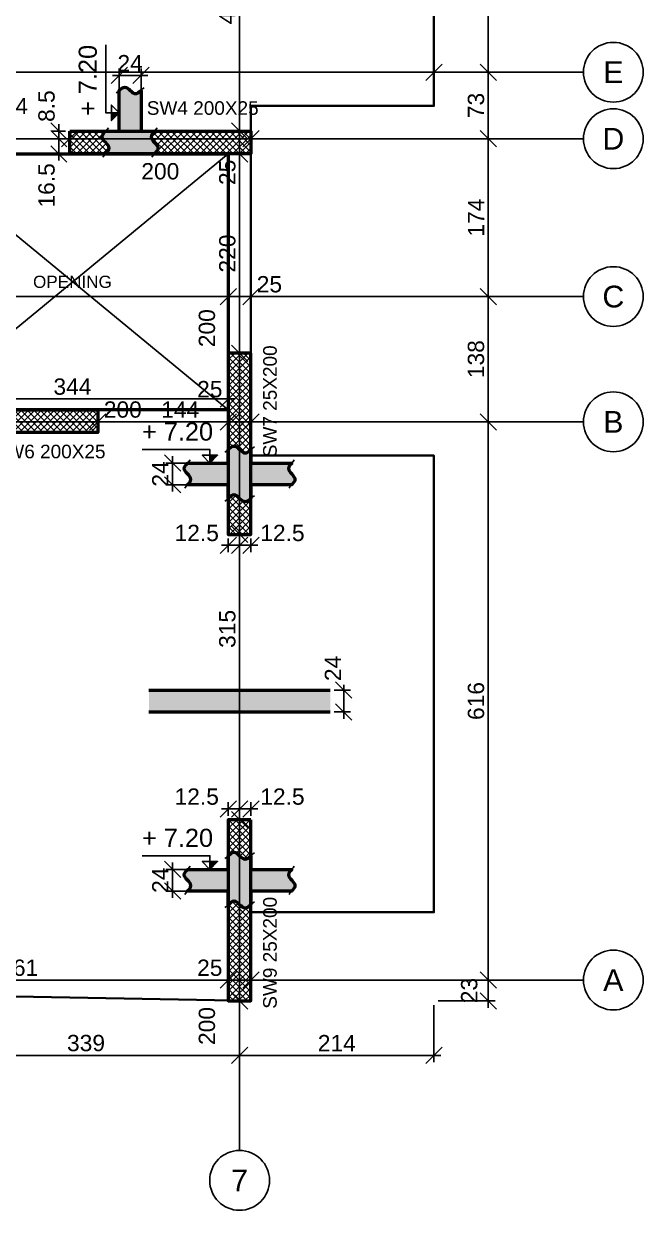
# Model space of a CAD drawing. Header units: millimetres. Extents: x -231 to 4719, y -2977 to 4533.
# Drawn here: x 1116 to 1800, y 2386 to 3696 of the extents above; entities that cross this region are included whole.
import ezdxf
from ezdxf.enums import TextEntityAlignment as Align

# ---------------------------------------------------------------- set-up
doc = ezdxf.new("R2010")
doc.units = ezdxf.units.MM
for name, color, linetype in [('FW_AXIS', 7, 'Continuous'), ('FW_DIM', 7, 'Continuous'), ('FW_OPENING', 1, 'Continuous'), ('FW_SLAB_SECTION', 8, 'Continuous'), ('FW_TEXT', 7, 'Continuous'), ('FW_WALL_HATCH', 8, 'Continuous'), ('FW_WALL_SECTION', 8, 'Continuous')]:
    doc.layers.add(name, color=color, linetype=linetype)
for name, color, linetype, lineweight in [('OPENING', 90, 'Continuous', 50), ('SLAB', 3, 'Continuous', 35), ('WALL', 1, 'Continuous', 50)]:
    doc.layers.add(name, color=color, linetype=linetype, lineweight=lineweight)
doc.styles.add('REBAR_TXT', font='arial.ttf')
doc.styles.get("Standard").update_dxf_attribs({"font": 'arial.ttf'})
doc.dimstyles.new('FW_DIM', dxfattribs={"dimtxt": 18, "dimasz": 9, "dimexe": 7.5, "dimexo": 4.5, "dimgap": 4.5, "dimtad": 1, "dimdec": 0, "dimtxsty": 'Standard', "dimtsz": 9, "dimcen": 2.5, "dimdle": 7.5, "dimclrd": 256, "dimclre": 256, "dimclrt": 7, "dimazin": 3, "dimtfac": 1, "dimtmove": 2, "dimatfit": 3})

# ---------------------------------------------------------------- blocks, each defined once
blk = doc.blocks.new('_OBLIQUE')
at = {"color": 0, "linetype": 'BYBLOCK'}
blk.add_line((-0.5, -0.5), (0.5, 0.5), dxfattribs=at)
blk = doc.blocks.new('*D9')
for p, q in [((1280.5, 2731.1), (1280.5, 2770.1)), ((1337.5, 2762.6), (1273, 2762.6)), ((1337.5, 2738.6), (1273, 2738.6))]:
    blk.add_line(p, q)
at = {"layer": 'Defpoints'}
for p in [(1342, 2762.6), (1280.5, 2738.6), (1342, 2738.6)]:
    blk.add_point(p, dxfattribs=at)
at = {"layer": 'FW_DIM', "xscale": 18, "yscale": 18, "rotation": 90}
for p in [(1280.5, 2762.6), (1280.5, 2738.6)]:
    blk.add_blockref('_OBLIQUE', p, dxfattribs=at)
at = {"layer": 'FW_DIM', "color": 7, "insert": (1267, 2750.6), "char_height": 18, "attachment_point": 5, "rotation": 90}
blk.add_mtext('24', dxfattribs=at)
blk = doc.blocks.new('*D10')
for p, q in [((1337.5, 3211), (1273, 3211)), ((1280.5, 3179.5), (1280.5, 3218.5)), ((1337.5, 3187), (1273, 3187))]:
    blk.add_line(p, q)
at = {"layer": 'Defpoints'}
for p in [(1342, 3211), (1280.5, 3187), (1342, 3187)]:
    blk.add_point(p, dxfattribs=at)
at = {"layer": 'FW_DIM', "xscale": 18, "yscale": 18, "rotation": 90}
for p in [(1280.5, 3211), (1280.5, 3187)]:
    blk.add_blockref('_OBLIQUE', p, dxfattribs=at)
at = {"layer": 'FW_DIM', "color": 7, "insert": (1267, 3199), "char_height": 18, "attachment_point": 5, "rotation": 90}
blk.add_mtext('24', dxfattribs=at)
blk = doc.blocks.new('*D12')
for p, q in [((1221.7, 3581.9), (1221.7, 3646.4)), ((1245.7, 3581.9), (1245.7, 3646.4)), ((1214.2, 3638.9), (1253.2, 3638.9))]:
    blk.add_line(p, q)
at = {"layer": 'Defpoints'}
for p in [(1221.7, 3638.9), (1221.7, 3577.4), (1245.7, 3577.4)]:
    blk.add_point(p, dxfattribs=at)
at = {"layer": 'FW_DIM', "xscale": 18, "yscale": 18}
for p in [(1221.7, 3638.9), (1245.7, 3638.9)]:
    blk.add_blockref('_OBLIQUE', p, dxfattribs=at)
at = {"layer": 'FW_DIM', "color": 7, "insert": (1233.7, 3652.4), "char_height": 18, "attachment_point": 5}
blk.add_mtext('24', dxfattribs=at)
blk = doc.blocks.new('*D35')
for p, q in [((1459, 2960.4), (1477, 2960.4)), ((1469.5, 2966.4), (1469.5, 2928.9)), ((1459, 2936.4), (1477, 2936.4))]:
    blk.add_line(p, q)
at = {"layer": 'Defpoints'}
for p in [(1454.5, 2960.4), (1454.5, 2936.4), (1469.5, 2936.4)]:
    blk.add_point(p, dxfattribs=at)
at = {"layer": 'FW_DIM', "xscale": 18, "yscale": 18, "rotation": 90}
for p in [(1469.5, 2960.4), (1469.5, 2936.4)]:
    blk.add_blockref('_OBLIQUE', p, dxfattribs=at)
at = {"layer": 'FW_DIM', "color": 7, "insert": (1457.5, 2984.4), "char_height": 18, "attachment_point": 5, "rotation": 90}
blk.add_mtext('24', dxfattribs=at)
blk = doc.blocks.new('*D51')
for p, q in [((1334.5, 2829.3), (1362, 2829.3)), ((1342, 2821.8), (1342, 2836.8)), ((1354.5, 2821.8), (1354.5, 2836.8))]:
    blk.add_line(p, q)
at = {"layer": 'Defpoints'}
for p in [(1342, 2829.3), (1342, 2817.3), (1354.5, 2817.3)]:
    blk.add_point(p, dxfattribs=at)
at = {"layer": 'FW_DIM', "xscale": 18, "yscale": 18}
for p in [(1342, 2829.3), (1354.5, 2829.3)]:
    blk.add_blockref('_OBLIQUE', p, dxfattribs=at)
at = {"layer": 'FW_DIM', "color": 7, "insert": (1307.2, 2842.8), "char_height": 18, "attachment_point": 5}
blk.add_mtext('12.5', dxfattribs=at)
blk = doc.blocks.new('*D52')
for p, q in [((1347, 2829.3), (1374.5, 2829.3)), ((1354.5, 2821.8), (1354.5, 2836.8)), ((1367, 2821.8), (1367, 2836.8))]:
    blk.add_line(p, q)
at = {"layer": 'Defpoints'}
for p in [(1354.5, 2829.3), (1354.5, 2817.3), (1367, 2817.3)]:
    blk.add_point(p, dxfattribs=at)
at = {"layer": 'FW_DIM', "xscale": 18, "yscale": 18}
for p in [(1354.5, 2829.3), (1367, 2829.3)]:
    blk.add_blockref('_OBLIQUE', p, dxfattribs=at)
at = {"layer": 'FW_DIM', "color": 7, "insert": (1401.8, 2842.8), "char_height": 18, "attachment_point": 5}
blk.add_mtext('12.5', dxfattribs=at)
blk = doc.blocks.new('*D53')
for p, q in [((1334.5, 3120.3), (1362, 3120.3)), ((1342, 3127.8), (1342, 3112.8)), ((1354.5, 3127.8), (1354.5, 3112.8))]:
    blk.add_line(p, q)
at = {"layer": 'Defpoints'}
for p in [(1342, 3132.3), (1354.5, 3132.3), (1342, 3120.3)]:
    blk.add_point(p, dxfattribs=at)
at = {"layer": 'FW_DIM', "xscale": 18, "yscale": 18}
for p in [(1342, 3120.3), (1354.5, 3120.3)]:
    blk.add_blockref('_OBLIQUE', p, dxfattribs=at)
at = {"layer": 'FW_DIM', "color": 7, "insert": (1307.2, 3133.8), "char_height": 18, "attachment_point": 5}
blk.add_mtext('12.5', dxfattribs=at)
blk = doc.blocks.new('*D54')
for p, q in [((1347, 3120.3), (1374.5, 3120.3)), ((1354.5, 3127.8), (1354.5, 3112.8)), ((1367, 3127.8), (1367, 3112.8))]:
    blk.add_line(p, q)
at = {"layer": 'Defpoints'}
for p in [(1354.5, 3132.3), (1367, 3132.3), (1354.5, 3120.3)]:
    blk.add_point(p, dxfattribs=at)
at = {"layer": 'FW_DIM', "xscale": 18, "yscale": 18}
for p in [(1354.5, 3120.3), (1367, 3120.3)]:
    blk.add_blockref('_OBLIQUE', p, dxfattribs=at)
at = {"layer": 'FW_DIM', "color": 7, "insert": (1401.8, 3133.8), "char_height": 18, "attachment_point": 5}
blk.add_mtext('12.5', dxfattribs=at)
blk = doc.blocks.new('*D57')
for p, q in [((1155, 3544.8), (1155, 3576.5)), ((1162.5, 3569), (1147.5, 3569)), ((1162.5, 3552.3), (1147.5, 3552.3))]:
    blk.add_line(p, q)
at = {"layer": 'Defpoints'}
for p in [(1167, 3569), (1155, 3552.3), (1167, 3552.3)]:
    blk.add_point(p, dxfattribs=at)
at = {"layer": 'FW_DIM', "xscale": 18, "yscale": 18, "rotation": 90}
for p in [(1155, 3569), (1155, 3552.3)]:
    blk.add_blockref('_OBLIQUE', p, dxfattribs=at)
at = {"layer": 'FW_DIM', "color": 7, "insert": (1141.5, 3517.5), "char_height": 18, "attachment_point": 5, "rotation": 90}
blk.add_mtext('16.5', dxfattribs=at)
blk = doc.blocks.new('*D58')
for p, q in [((1162.5, 3577.4), (1147.5, 3577.4)), ((1155, 3561.5), (1155, 3584.9)), ((1162.5, 3569), (1147.5, 3569))]:
    blk.add_line(p, q)
at = {"layer": 'Defpoints'}
for p in [(1167, 3577.4), (1155, 3569), (1167, 3569)]:
    blk.add_point(p, dxfattribs=at)
at = {"layer": 'FW_DIM', "xscale": 18, "yscale": 18, "rotation": 90}
for p in [(1155, 3577.4), (1155, 3569)]:
    blk.add_blockref('_OBLIQUE', p, dxfattribs=at)
at = {"layer": 'FW_DIM', "color": 7, "insert": (1141.5, 3605), "char_height": 18, "attachment_point": 5, "rotation": 90}
blk.add_mtext('8.5', dxfattribs=at)
blk = doc.blocks.new('*D73')
for p, q in [((998, 3274.3), (998, 3289.3)), ((1342, 3274.3), (1342, 3289.3)), ((990.5, 3281.8), (1349.5, 3281.8))]:
    blk.add_line(p, q)
at = {"layer": 'Defpoints'}
for p in [(998, 3281.8), (998, 3269.8), (1342, 3269.8)]:
    blk.add_point(p, dxfattribs=at)
at = {"layer": 'FW_DIM', "xscale": 18, "yscale": 18}
for p in [(998, 3281.8), (1342, 3281.8)]:
    blk.add_blockref('_OBLIQUE', p, dxfattribs=at)
at = {"layer": 'FW_DIM', "color": 7, "insert": (1170, 3295.3), "char_height": 18, "attachment_point": 5}
blk.add_mtext('344', dxfattribs=at)
blk = doc.blocks.new('*D78')
for p, q in [((880.6, 2644.9), (880.6, 2647.9)), ((1342, 2644.9), (1342, 2647.9)), ((873.1, 2640.4), (1349.5, 2640.4))]:
    blk.add_line(p, q)
at = {"layer": 'Defpoints'}
for p in [(880.6, 2640.4), (880.6, 2640.4), (1342, 2640.4)]:
    blk.add_point(p, dxfattribs=at)
at = {"layer": 'FW_DIM', "xscale": 18, "yscale": 18}
for p in [(880.6, 2640.4), (1342, 2640.4)]:
    blk.add_blockref('_OBLIQUE', p, dxfattribs=at)
at = {"layer": 'FW_DIM', "color": 7, "insert": (1111.3, 2653.9), "char_height": 18, "attachment_point": 5}
blk.add_mtext('461', dxfattribs=at)
blk = doc.blocks.new('*D79')
for p, q in [((1342, 2644.9), (1342, 2647.9)), ((1367, 2644.9), (1367, 2647.9)), ((1334.5, 2640.4), (1374.5, 2640.4))]:
    blk.add_line(p, q)
at = {"layer": 'Defpoints'}
for p in [(1342, 2640.4), (1342, 2640.4), (1367, 2640.4)]:
    blk.add_point(p, dxfattribs=at)
at = {"layer": 'FW_DIM', "xscale": 18, "yscale": 18}
for p in [(1342, 2640.4), (1367, 2640.4)]:
    blk.add_blockref('_OBLIQUE', p, dxfattribs=at)
at = {"layer": 'FW_DIM', "color": 7, "insert": (1321.6, 2653.9), "char_height": 18, "attachment_point": 5}
blk.add_mtext('25', dxfattribs=at)
blk = doc.blocks.new('*D85')
for p, q in [((998, 3261), (998, 3264)), ((1198, 3261), (1198, 3264)), ((990.5, 3256.5), (1205.5, 3256.5))]:
    blk.add_line(p, q)
at = {"layer": 'Defpoints'}
for p in [(998, 3256.5), (998, 3256.5), (1198, 3256.5)]:
    blk.add_point(p, dxfattribs=at)
at = {"layer": 'FW_DIM', "xscale": 18, "yscale": 18}
for p in [(998, 3256.5), (1198, 3256.5)]:
    blk.add_blockref('_OBLIQUE', p, dxfattribs=at)
at = {"layer": 'FW_DIM', "color": 7, "insert": (1225.6, 3270), "char_height": 18, "attachment_point": 5}
blk.add_mtext('200', dxfattribs=at)
blk = doc.blocks.new('*D86')
for p, q in [((1198, 3261), (1198, 3264)), ((1342, 3261), (1342, 3264)), ((1190.5, 3256.5), (1349.5, 3256.5))]:
    blk.add_line(p, q)
at = {"layer": 'Defpoints'}
for p in [(1198, 3256.5), (1198, 3256.5), (1342, 3256.5)]:
    blk.add_point(p, dxfattribs=at)
at = {"layer": 'FW_DIM', "xscale": 18, "yscale": 18}
for p in [(1198, 3256.5), (1342, 3256.5)]:
    blk.add_blockref('_OBLIQUE', p, dxfattribs=at)
at = {"layer": 'FW_DIM', "color": 7, "insert": (1289, 3270), "char_height": 18, "attachment_point": 5}
blk.add_mtext('144', dxfattribs=at)
blk = doc.blocks.new('*D87')
for p, q in [((1342, 3261), (1342, 3264)), ((1367, 3261), (1367, 3264)), ((1334.5, 3256.5), (1374.5, 3256.5))]:
    blk.add_line(p, q)
at = {"layer": 'Defpoints'}
for p in [(1342, 3256.5), (1342, 3256.5), (1367, 3256.5)]:
    blk.add_point(p, dxfattribs=at)
at = {"layer": 'FW_DIM', "xscale": 18, "yscale": 18}
for p in [(1342, 3256.5), (1367, 3256.5)]:
    blk.add_blockref('_OBLIQUE', p, dxfattribs=at)
at = {"layer": 'FW_DIM', "color": 7, "insert": (1321.6, 3292.5), "char_height": 18, "attachment_point": 5}
blk.add_mtext('25', dxfattribs=at)
blk = doc.blocks.new('*D91')
for p, q in [((1334.5, 3394.8), (1374.5, 3394.8)), ((1342, 3399.3), (1342, 3402.3)), ((1367, 3399.3), (1367, 3402.3))]:
    blk.add_line(p, q)
at = {"layer": 'Defpoints'}
for p in [(1342, 3394.8), (1342, 3394.8), (1367, 3394.8)]:
    blk.add_point(p, dxfattribs=at)
at = {"layer": 'FW_DIM', "xscale": 18, "yscale": 18}
for p in [(1342, 3394.8), (1367, 3394.8)]:
    blk.add_blockref('_OBLIQUE', p, dxfattribs=at)
at = {"layer": 'FW_DIM', "color": 7, "insert": (1387.4, 3408.3), "char_height": 18, "attachment_point": 5}
blk.add_mtext('25', dxfattribs=at)
blk = doc.blocks.new('*D96')
for p, q in [((1033, 3573.5), (1033, 3576.5)), ((1167, 3573.5), (1167, 3576.5)), ((1025.5, 3569), (1174.5, 3569))]:
    blk.add_line(p, q)
at = {"layer": 'Defpoints'}
for p in [(1033, 3569), (1033, 3569), (1167, 3569)]:
    blk.add_point(p, dxfattribs=at)
at = {"layer": 'FW_DIM', "xscale": 18, "yscale": 18}
for p in [(1033, 3569), (1167, 3569)]:
    blk.add_blockref('_OBLIQUE', p, dxfattribs=at)
at = {"layer": 'FW_DIM', "color": 7, "insert": (1100, 3605), "char_height": 18, "attachment_point": 5}
blk.add_mtext('134', dxfattribs=at)
blk = doc.blocks.new('*D97')
for p, q in [((1167, 3573.5), (1167, 3576.5)), ((1367, 3573.5), (1367, 3576.5)), ((1159.5, 3569), (1374.5, 3569))]:
    blk.add_line(p, q)
at = {"layer": 'Defpoints'}
for p in [(1167, 3569), (1167, 3569), (1367, 3569)]:
    blk.add_point(p, dxfattribs=at)
at = {"layer": 'FW_DIM', "xscale": 18, "yscale": 18}
for p in [(1167, 3569), (1367, 3569)]:
    blk.add_blockref('_OBLIQUE', p, dxfattribs=at)
at = {"layer": 'FW_DIM', "color": 7, "insert": (1267, 3533), "char_height": 18, "attachment_point": 5}
blk.add_mtext('200', dxfattribs=at)
blk = doc.blocks.new('*D99')
for p, q in [((300.3, 3642.4), (1576.5, 3642.4)), ((307.8, 3646.9), (307.8, 3649.9)), ((1569, 3646.9), (1569, 3649.9))]:
    blk.add_line(p, q)
at = {"layer": 'Defpoints'}
for p in [(307.8, 3642.4), (307.8, 3642.4), (1569, 3642.4)]:
    blk.add_point(p, dxfattribs=at)
at = {"layer": 'FW_DIM', "xscale": 18, "yscale": 18}
for p in [(307.8, 3642.4), (1569, 3642.4)]:
    blk.add_blockref('_OBLIQUE', p, dxfattribs=at)
at = {"layer": 'FW_DIM', "color": 7, "insert": (938.4, 3655.9), "char_height": 18, "attachment_point": 5}
blk.add_mtext('1261', dxfattribs=at)
blk = doc.blocks.new('*D139')
for p, q in [((1350, 2817.3), (1347, 2817.3)), ((1354.5, 2609.8), (1354.5, 2824.8)), ((1350, 2617.3), (1347, 2617.3))]:
    blk.add_line(p, q)
at = {"layer": 'Defpoints'}
for p in [(1354.5, 2817.3), (1354.5, 2617.3), (1354.5, 2617.3)]:
    blk.add_point(p, dxfattribs=at)
at = {"layer": 'FW_DIM', "xscale": 18, "yscale": 18, "rotation": 90}
for p in [(1354.5, 2817.3), (1354.5, 2617.3)]:
    blk.add_blockref('_OBLIQUE', p, dxfattribs=at)
at = {"layer": 'FW_DIM', "color": 7, "insert": (1318.5, 2589.7), "char_height": 18, "attachment_point": 5, "rotation": 90}
blk.add_mtext('200', dxfattribs=at)
blk = doc.blocks.new('*D140')
for p, q in [((1350, 3132.3), (1347, 3132.3)), ((1354.5, 2809.8), (1354.5, 3139.8)), ((1350, 2817.3), (1347, 2817.3))]:
    blk.add_line(p, q)
at = {"layer": 'Defpoints'}
for p in [(1354.5, 3132.3), (1354.5, 2817.3), (1354.5, 2817.3)]:
    blk.add_point(p, dxfattribs=at)
at = {"layer": 'FW_DIM', "xscale": 18, "yscale": 18, "rotation": 90}
for p in [(1354.5, 3132.3), (1354.5, 2817.3)]:
    blk.add_blockref('_OBLIQUE', p, dxfattribs=at)
at = {"layer": 'FW_DIM', "color": 7, "insert": (1341, 3028), "char_height": 18, "attachment_point": 5, "rotation": 90}
blk.add_mtext('315', dxfattribs=at)
blk = doc.blocks.new('*D141')
for p, q in [((1354.5, 3124.8), (1354.5, 3339.8)), ((1350, 3332.3), (1347, 3332.3)), ((1350, 3132.3), (1347, 3132.3))]:
    blk.add_line(p, q)
at = {"layer": 'Defpoints'}
for p in [(1354.5, 3332.3), (1354.5, 3132.3), (1354.5, 3132.3)]:
    blk.add_point(p, dxfattribs=at)
at = {"layer": 'FW_DIM', "xscale": 18, "yscale": 18, "rotation": 90}
for p in [(1354.5, 3332.3), (1354.5, 3132.3)]:
    blk.add_blockref('_OBLIQUE', p, dxfattribs=at)
at = {"layer": 'FW_DIM', "color": 7, "insert": (1318.5, 3359.9), "char_height": 18, "attachment_point": 5, "rotation": 90}
blk.add_mtext('200', dxfattribs=at)
blk = doc.blocks.new('*D142')
for p, q in [((1350, 3552.3), (1347, 3552.3)), ((1354.5, 3324.8), (1354.5, 3559.8)), ((1350, 3332.3), (1347, 3332.3))]:
    blk.add_line(p, q)
at = {"layer": 'Defpoints'}
for p in [(1354.5, 3552.3), (1354.5, 3332.3), (1354.5, 3332.3)]:
    blk.add_point(p, dxfattribs=at)
at = {"layer": 'FW_DIM', "xscale": 18, "yscale": 18, "rotation": 90}
for p in [(1354.5, 3552.3), (1354.5, 3332.3)]:
    blk.add_blockref('_OBLIQUE', p, dxfattribs=at)
at = {"layer": 'FW_DIM', "color": 7, "insert": (1341, 3442.3), "char_height": 18, "attachment_point": 5, "rotation": 90}
blk.add_mtext('220', dxfattribs=at)
blk = doc.blocks.new('*D143')
for p, q in [((1350, 3577.4), (1347, 3577.4)), ((1354.5, 3544.8), (1354.5, 3584.9)), ((1350, 3552.3), (1347, 3552.3))]:
    blk.add_line(p, q)
at = {"layer": 'Defpoints'}
for p in [(1354.5, 3577.4), (1354.5, 3552.3), (1354.5, 3552.3)]:
    blk.add_point(p, dxfattribs=at)
at = {"layer": 'FW_DIM', "xscale": 18, "yscale": 18, "rotation": 90}
for p in [(1354.5, 3577.4), (1354.5, 3552.3)]:
    blk.add_blockref('_OBLIQUE', p, dxfattribs=at)
at = {"layer": 'FW_DIM', "color": 7, "insert": (1341, 3531.9), "char_height": 18, "attachment_point": 5, "rotation": 90}
blk.add_mtext('25', dxfattribs=at)
blk = doc.blocks.new('*D144')
for p, q in [((1354.5, 3569.9), (1354.5, 4014.8)), ((1350, 4007.3), (1347, 4007.3)), ((1350, 3577.4), (1347, 3577.4))]:
    blk.add_line(p, q)
at = {"layer": 'Defpoints'}
for p in [(1354.5, 4007.3), (1354.5, 3577.4), (1354.5, 3577.4)]:
    blk.add_point(p, dxfattribs=at)
at = {"layer": 'FW_DIM', "xscale": 18, "yscale": 18, "rotation": 90}
for p in [(1354.5, 4007.3), (1354.5, 3577.4)]:
    blk.add_blockref('_OBLIQUE', p, dxfattribs=at)
at = {"layer": 'FW_DIM', "color": 7, "insert": (1341, 3716.2), "char_height": 18, "attachment_point": 5, "rotation": 90}
blk.add_mtext('430', dxfattribs=at)
blk = doc.blocks.new('*D160')
for p, q in [((1015.5, 2612.8), (1015.5, 2549.8)), ((1354.5, 2612.8), (1354.5, 2549.8)), ((1008, 2557.3), (1362, 2557.3))]:
    blk.add_line(p, q)
at = {"layer": 'Defpoints'}
for p in [(1015.5, 2617.3), (1354.5, 2617.3), (1015.5, 2557.3)]:
    blk.add_point(p, dxfattribs=at)
at = {"layer": 'FW_DIM', "xscale": 18, "yscale": 18}
for p in [(1015.5, 2557.3), (1354.5, 2557.3)]:
    blk.add_blockref('_OBLIQUE', p, dxfattribs=at)
at = {"layer": 'FW_DIM', "color": 7, "insert": (1185, 2570.8), "char_height": 18, "attachment_point": 5}
blk.add_mtext('339', dxfattribs=at)
blk = doc.blocks.new('*D161')
for p, q in [((1354.5, 2612.8), (1354.5, 2549.8)), ((1569, 2612.8), (1569, 2549.8)), ((1347, 2557.3), (1576.5, 2557.3))]:
    blk.add_line(p, q)
at = {"layer": 'Defpoints'}
for p in [(1354.5, 2617.3), (1569, 2617.3), (1354.5, 2557.3)]:
    blk.add_point(p, dxfattribs=at)
at = {"layer": 'FW_DIM', "xscale": 18, "yscale": 18}
for p in [(1354.5, 2557.3), (1569, 2557.3)]:
    blk.add_blockref('_OBLIQUE', p, dxfattribs=at)
at = {"layer": 'FW_DIM', "color": 7, "insert": (1461.8, 2570.8), "char_height": 18, "attachment_point": 5}
blk.add_mtext('214', dxfattribs=at)
blk = doc.blocks.new('*D171')
for p, q in [((1629, 2609.8), (1629, 2647.8)), ((1573.5, 2640.3), (1636.5, 2640.3)), ((1573.5, 2617.3), (1636.5, 2617.3))]:
    blk.add_line(p, q)
at = {"layer": 'Defpoints'}
for p in [(1569, 2640.3), (1569, 2617.3), (1629, 2617.3)]:
    blk.add_point(p, dxfattribs=at)
at = {"layer": 'FW_DIM', "xscale": 18, "yscale": 18, "rotation": 90}
for p in [(1629, 2640.3), (1629, 2617.3)]:
    blk.add_blockref('_OBLIQUE', p, dxfattribs=at)
at = {"layer": 'FW_DIM', "color": 7, "insert": (1608, 2628.8), "char_height": 18, "attachment_point": 5, "rotation": 90}
blk.add_mtext('23', dxfattribs=at)
blk = doc.blocks.new('*D172')
for p, q in [((1629, 2632.8), (1629, 3264)), ((1573.5, 3256.5), (1636.5, 3256.5)), ((1573.5, 2640.3), (1636.5, 2640.3))]:
    blk.add_line(p, q)
at = {"layer": 'Defpoints'}
for p in [(1569, 3256.5), (1569, 2640.3), (1629, 2640.3)]:
    blk.add_point(p, dxfattribs=at)
at = {"layer": 'FW_DIM', "xscale": 18, "yscale": 18, "rotation": 90}
for p in [(1629, 3256.5), (1629, 2640.3)]:
    blk.add_blockref('_OBLIQUE', p, dxfattribs=at)
at = {"layer": 'FW_DIM', "color": 7, "insert": (1615.5, 2948.4), "char_height": 18, "attachment_point": 5, "rotation": 90}
blk.add_mtext('616', dxfattribs=at)
blk = doc.blocks.new('*D173')
for p, q in [((1573.5, 3394.8), (1636.5, 3394.8)), ((1629, 3249), (1629, 3402.3)), ((1573.5, 3256.5), (1636.5, 3256.5))]:
    blk.add_line(p, q)
at = {"layer": 'Defpoints'}
for p in [(1569, 3394.8), (1569, 3256.5), (1629, 3256.5)]:
    blk.add_point(p, dxfattribs=at)
at = {"layer": 'FW_DIM', "xscale": 18, "yscale": 18, "rotation": 90}
for p in [(1629, 3394.8), (1629, 3256.5)]:
    blk.add_blockref('_OBLIQUE', p, dxfattribs=at)
at = {"layer": 'FW_DIM', "color": 7, "insert": (1615.5, 3325.7), "char_height": 18, "attachment_point": 5, "rotation": 90}
blk.add_mtext('138', dxfattribs=at)
blk = doc.blocks.new('*D174')
for p, q in [((1629, 3387.3), (1629, 3576.5)), ((1573.5, 3569), (1636.5, 3569)), ((1573.5, 3394.8), (1636.5, 3394.8))]:
    blk.add_line(p, q)
at = {"layer": 'Defpoints'}
for p in [(1569, 3569), (1569, 3394.8), (1629, 3394.8)]:
    blk.add_point(p, dxfattribs=at)
at = {"layer": 'FW_DIM', "xscale": 18, "yscale": 18, "rotation": 90}
for p in [(1629, 3569), (1629, 3394.8)]:
    blk.add_blockref('_OBLIQUE', p, dxfattribs=at)
at = {"layer": 'FW_DIM', "color": 7, "insert": (1615.5, 3481.9), "char_height": 18, "attachment_point": 5, "rotation": 90}
blk.add_mtext('174', dxfattribs=at)
blk = doc.blocks.new('*D175')
for p, q in [((1573.5, 3642.4), (1636.5, 3642.4)), ((1629, 3561.5), (1629, 3649.9)), ((1573.5, 3569), (1636.5, 3569))]:
    blk.add_line(p, q)
at = {"layer": 'Defpoints'}
for p in [(1569, 3642.4), (1569, 3569), (1629, 3569)]:
    blk.add_point(p, dxfattribs=at)
at = {"layer": 'FW_DIM', "xscale": 18, "yscale": 18, "rotation": 90}
for p in [(1629, 3642.4), (1629, 3569)]:
    blk.add_blockref('_OBLIQUE', p, dxfattribs=at)
at = {"layer": 'FW_DIM', "color": 7, "insert": (1615.5, 3605.7), "char_height": 18, "attachment_point": 5, "rotation": 90}
blk.add_mtext('73', dxfattribs=at)
blk = doc.blocks.new('*D176')
for p, q in [((1629, 3634.9), (1629, 3882.3)), ((1573.5, 3874.8), (1636.5, 3874.8)), ((1573.5, 3642.4), (1636.5, 3642.4))]:
    blk.add_line(p, q)
at = {"layer": 'Defpoints'}
for p in [(1569, 3874.8), (1569, 3642.4), (1629, 3642.4)]:
    blk.add_point(p, dxfattribs=at)
at = {"layer": 'FW_DIM', "xscale": 18, "yscale": 18, "rotation": 90}
for p in [(1629, 3874.8), (1629, 3642.4)]:
    blk.add_blockref('_OBLIQUE', p, dxfattribs=at)
at = {"layer": 'FW_DIM', "color": 7, "insert": (1615.5, 3758.6), "char_height": 18, "attachment_point": 5, "rotation": 90}
blk.add_mtext('232', dxfattribs=at)

msp = doc.modelspace()

# ---------------------------------------------------------------- hatches: boundary and pattern name
at = {"layer": 'FW_SLAB_SECTION'}
h = msp.add_hatch(color=8, dxfattribs=at)
h.dxf.hatch_style = 1
h.paths.add_polyline_path([(1454.5, 2936.4), (1454.5, 2960.4), (1254.5, 2960.4), (1254.5, 2936.4), (1454.5, 2936.4)])
at = {"layer": 'FW_WALL_HATCH'}
h = msp.add_hatch(dxfattribs=at)
h.set_pattern_fill('ANSI37', scale=1.6)
h.paths.add_polyline_path([(1206.7, 3577.4), (1205.2, 3575.8), (1204, 3574.2), (1203.2, 3572.7), (1202.9, 3571.1), (1203.2, 3569.6), (1204, 3568), (1205.2, 3566.4), (1206.7, 3564.9), (1208.1, 3563.3), (1209.3, 3561.7), (1210.1, 3560.2), (1210.4, 3558.6), (1210.1, 3557), (1209.3, 3555.5), (1208.1, 3553.9), (1206.7, 3552.3), (1260.7, 3552.3), (1262.1, 3553.9), (1263.3, 3555.5), (1264.1, 3557), (1264.4, 3558.6), (1264.1, 3560.2), (1263.3, 3561.7), (1262.1, 3563.3), (1260.7, 3564.9), (1259.2, 3566.4), (1258, 3568), (1257.2, 3569.6), (1256.9, 3571.1), (1257.2, 3572.7), (1258, 3574.2), (1259.2, 3575.8), (1260.7, 3577.4), (1367, 3577.4), (1367, 3552.3), (1167, 3552.3), (1167, 3577.4), (1206.7, 3577.4)])
h = msp.add_hatch(dxfattribs=at)
h.set_pattern_fill('ANSI37', scale=1.6)
h.paths.add_polyline_path([(1367, 3211), (1367, 3211), (1367, 3226), (1365.4, 3224.6), (1363.9, 3223.4), (1362.3, 3222.5), (1360.8, 3222.3), (1359.2, 3222.5), (1357.6, 3223.4), (1356.1, 3224.6), (1354.5, 3226), (1352.9, 3227.4), (1351.4, 3228.7), (1349.8, 3229.5), (1348.3, 3229.8), (1346.7, 3229.5), (1345.1, 3228.7), (1343.6, 3227.4), (1342, 3226), (1342, 3332.3), (1367, 3332.3), (1367, 3211)])
h = msp.add_hatch(dxfattribs=at)
h.set_pattern_fill('ANSI37', scale=1.6)
h.paths.add_polyline_path([(1198, 3269.8), (1198, 3244.8), (1091.7, 3244.8), (1093.1, 3246.4), (1094.3, 3247.9), (1095.1, 3249.5), (1095.4, 3251.1), (1095.1, 3252.6), (1094.3, 3254.2), (1093.1, 3255.8), (1091.7, 3257.3), (1090.2, 3258.9), (1089, 3260.5), (1088.2, 3262), (1087.9, 3263.6), (1088.2, 3265.1), (1089, 3266.7), (1090.2, 3268.3), (1091.7, 3269.8), (1198, 3269.8)])
h = msp.add_hatch(dxfattribs=at)
h.set_pattern_fill('ANSI37', scale=1.6)
h.paths.add_polyline_path([(1367, 3132.3), (1342, 3132.3), (1342, 3172), (1343.6, 3173.4), (1345.1, 3174.7), (1346.7, 3175.5), (1348.3, 3175.8), (1349.8, 3175.5), (1351.4, 3174.7), (1352.9, 3173.4), (1354.5, 3172), (1356.1, 3170.6), (1357.6, 3169.4), (1359.2, 3168.5), (1360.8, 3168.3), (1362.3, 3168.5), (1363.9, 3169.4), (1365.4, 3170.6), (1367, 3172), (1367, 3187), (1367, 3187), (1367, 3132.3)])
h = msp.add_hatch(dxfattribs=at)
h.set_pattern_fill('ANSI37', scale=1.6)
h.paths.add_polyline_path([(1367, 2777.6), (1365.4, 2776.2), (1363.9, 2775), (1362.3, 2774.2), (1360.8, 2773.9), (1359.2, 2774.2), (1357.6, 2775), (1356.1, 2776.2), (1354.5, 2777.6), (1352.9, 2779.1), (1351.4, 2780.3), (1349.8, 2781.1), (1348.3, 2781.4), (1346.7, 2781.1), (1345.1, 2780.3), (1343.6, 2779.1), (1342, 2777.6), (1342, 2817.3), (1367, 2817.3), (1367, 2777.6)])
h = msp.add_hatch(dxfattribs=at)
h.set_pattern_fill('ANSI37', scale=1.6)
h.paths.add_polyline_path([(1367, 2617.3), (1342, 2617.3), (1342, 2723.6), (1343.6, 2725.1), (1345.1, 2726.3), (1346.7, 2727.1), (1348.3, 2727.4), (1349.8, 2727.1), (1351.4, 2726.3), (1352.9, 2725.1), (1354.5, 2723.6), (1356.1, 2722.2), (1357.6, 2721), (1359.2, 2720.2), (1360.8, 2719.9), (1362.3, 2720.2), (1363.9, 2721), (1365.4, 2722.2), (1367, 2723.6), (1367, 2617.3)])
at = {"layer": 'FW_WALL_SECTION'}
h = msp.add_hatch(color=8, dxfattribs=at)
h.dxf.hatch_style = 1
h.paths.add_polyline_path([(1206.7, 3552.3), (1208.1, 3553.9), (1209.3, 3555.5), (1210.1, 3557), (1210.4, 3558.6), (1210.1, 3560.2), (1209.3, 3561.7), (1208.1, 3563.3), (1206.7, 3564.9), (1205.2, 3566.4), (1204, 3568), (1203.2, 3569.6), (1202.9, 3571.1), (1203.2, 3572.7), (1204, 3574.2), (1205.2, 3575.8), (1206.7, 3577.4), (1221.7, 3577.4), (1221.7, 3622.4), (1223.2, 3623.8), (1224.7, 3624.9), (1226.2, 3625.7), (1227.7, 3626), (1229.2, 3625.7), (1230.7, 3624.9), (1232.2, 3623.8), (1233.7, 3622.4), (1235.2, 3621), (1236.7, 3619.8), (1238.2, 3619), (1239.7, 3618.8), (1241.2, 3619), (1242.7, 3619.8), (1244.2, 3621), (1245.7, 3622.4), (1245.7, 3577.4), (1260.7, 3577.4), (1259.2, 3575.8), (1258, 3574.2), (1257.2, 3572.7), (1256.9, 3571.1), (1257.2, 3569.6), (1258, 3568), (1259.2, 3566.4), (1260.7, 3564.9), (1262.1, 3563.3), (1263.3, 3561.7), (1264.1, 3560.2), (1264.4, 3558.6), (1264.1, 3557), (1263.3, 3555.5), (1262.1, 3553.9), (1260.7, 3552.3), (1206.7, 3552.3)])
h = msp.add_hatch(color=7, dxfattribs=at)
h.dxf.hatch_style = 1
h.paths.add_polyline_path([(1221.7, 3597.6), (1213.1, 3589.1), (1213.1, 3597.6)])
h = msp.add_hatch(color=8, dxfattribs=at)
h.dxf.hatch_style = 1
h.paths.add_polyline_path([(1367, 3187), (1367, 3172), (1365.4, 3170.6), (1363.9, 3169.4), (1362.3, 3168.5), (1360.8, 3168.3), (1359.2, 3168.5), (1357.6, 3169.4), (1356.1, 3170.6), (1354.5, 3172), (1352.9, 3173.4), (1351.4, 3174.7), (1349.8, 3175.5), (1348.3, 3175.8), (1346.7, 3175.5), (1345.1, 3174.7), (1343.6, 3173.4), (1342, 3172), (1342, 3187), (1297, 3187), (1298.4, 3188.5), (1299.5, 3190), (1300.3, 3191.5), (1300.6, 3193), (1300.3, 3194.5), (1299.5, 3196), (1298.4, 3197.5), (1297, 3199), (1295.6, 3200.5), (1294.5, 3202), (1293.7, 3203.5), (1293.4, 3205), (1293.7, 3206.5), (1294.5, 3208), (1295.6, 3209.5), (1297, 3211), (1342, 3211), (1342, 3226), (1343.6, 3227.4), (1345.1, 3228.7), (1346.7, 3229.5), (1348.3, 3229.8), (1349.8, 3229.5), (1351.4, 3228.7), (1352.9, 3227.4), (1354.5, 3226), (1356.1, 3224.6), (1357.6, 3223.4), (1359.2, 3222.5), (1360.8, 3222.3), (1362.3, 3222.5), (1363.9, 3223.4), (1365.4, 3224.6), (1367, 3226), (1367, 3211), (1412, 3211), (1410.6, 3209.5), (1409.5, 3208), (1408.7, 3206.5), (1408.4, 3205), (1408.7, 3203.5), (1409.5, 3202), (1410.6, 3200.5), (1412, 3199), (1413.4, 3197.5), (1414.5, 3196), (1415.3, 3194.5), (1415.6, 3193), (1415.3, 3191.5), (1414.5, 3190), (1413.4, 3188.5), (1412, 3187), (1367, 3187)])
h = msp.add_hatch(color=7, dxfattribs=at)
h.dxf.hatch_style = 1
h.paths.add_polyline_path([(1321.8, 3211), (1330.3, 3219.6), (1321.8, 3219.6)])
h = msp.add_hatch(color=8, dxfattribs=at)
h.dxf.hatch_style = 1
h.paths.add_polyline_path([(1367, 2738.6), (1367, 2723.6), (1365.4, 2722.2), (1363.9, 2721), (1362.3, 2720.2), (1360.8, 2719.9), (1359.2, 2720.2), (1357.6, 2721), (1356.1, 2722.2), (1354.5, 2723.6), (1352.9, 2725.1), (1351.4, 2726.3), (1349.8, 2727.1), (1348.3, 2727.4), (1346.7, 2727.1), (1345.1, 2726.3), (1343.6, 2725.1), (1342, 2723.6), (1342, 2738.6), (1297, 2738.6), (1298.4, 2740.1), (1299.5, 2741.6), (1300.3, 2743.1), (1300.6, 2744.6), (1300.3, 2746.1), (1299.5, 2747.6), (1298.4, 2749.1), (1297, 2750.6), (1295.6, 2752.1), (1294.5, 2753.6), (1293.7, 2755.1), (1293.4, 2756.6), (1293.7, 2758.1), (1294.5, 2759.6), (1295.6, 2761.1), (1297, 2762.6), (1342, 2762.6), (1342, 2777.6), (1343.6, 2779.1), (1345.1, 2780.3), (1346.7, 2781.1), (1348.3, 2781.4), (1349.8, 2781.1), (1351.4, 2780.3), (1352.9, 2779.1), (1354.5, 2777.6), (1356.1, 2776.2), (1357.6, 2775), (1359.2, 2774.2), (1360.8, 2773.9), (1362.3, 2774.2), (1363.9, 2775), (1365.4, 2776.2), (1367, 2777.6), (1367, 2762.6), (1412, 2762.6), (1410.6, 2761.1), (1409.5, 2759.6), (1408.7, 2758.1), (1408.4, 2756.6), (1408.7, 2755.1), (1409.5, 2753.6), (1410.6, 2752.1), (1412, 2750.6), (1413.4, 2749.1), (1414.5, 2747.6), (1415.3, 2746.1), (1415.6, 2744.6), (1415.3, 2743.1), (1414.5, 2741.6), (1413.4, 2740.1), (1412, 2738.6), (1367, 2738.6)])
h = msp.add_hatch(color=7, dxfattribs=at)
h.dxf.hatch_style = 1
h.paths.add_polyline_path([(1321.8, 2762.6), (1330.3, 2771.2), (1321.8, 2771.2)])

# ---------------------------------------------------------------- linework, layer by layer
at = {"layer": 'FW_AXIS', "color": 8}
for p, q in [((1354.5, 2617.3), (1354.5, 4207.3)), ((0, 3642.4), (1569, 3642.4)), ((0, 3569), (1569, 3569)), ((0, 3394.8), (1569, 3394.8)), ((0, 3256.5), (1569, 3256.5)), ((0, 2640.4), (1569, 2640.4))]:
    msp.add_line(p, q, dxfattribs=at)
at = {"layer": 'FW_AXIS', "linetype": 'CONTINUOUS'}
for p, q in [((1569, 3642.4), (1734, 3642.4)), ((1569, 3569), (1734, 3569)), ((1569, 3394.8), (1734, 3394.8)), ((1569, 3256.5), (1734, 3256.5)), ((1569, 2640.4), (1734, 2640.4)), ((1354.5, 2617.3), (1354.5, 2452.3))]:
    msp.add_line(p, q, dxfattribs=at)
at = {"layer": 'FW_AXIS'}
for centre in [(1767, 3642.4), (1767, 3569), (1767, 3394.8), (1767, 3256.5), (1767, 2640.4), (1354.5, 2419.3)]:
    msp.add_circle(centre, 33, dxfattribs=at)
at = {"layer": 'FW_OPENING'}
for p, q in [((998, 3269.8), (1342, 3552.4)), ((998, 3552.4), (1342, 3269.8))]:
    msp.add_line(p, q, dxfattribs=at)
at = {"layer": 'FW_SLAB_SECTION', "color": 7, "lineweight": 50}
for p, q in [((1254.5, 2960.4), (1454.5, 2960.4)), ((1254.5, 2936.4), (1454.5, 2936.4))]:
    msp.add_line(p, q, dxfattribs=at)
at = {"layer": 'FW_WALL_SECTION'}
for points in [[(1221.7, 3597.6), (1206.7, 3597.6), (1206.7, 3672.6)], [(1321.8, 3211), (1321.8, 3226), (1246.8, 3226)], [(1321.8, 2762.6), (1321.8, 2777.6), (1246.8, 2777.6)]]:
    msp.add_lwpolyline(points, dxfattribs=at)
at = {"layer": 'FW_WALL_SECTION', "lineweight": 50}
for points in [[(1206.7, 3552.3), (1208.1, 3553.9), (1209.3, 3555.5), (1210.1, 3557), (1210.4, 3558.6), (1210.1, 3560.2), (1209.3, 3561.7), (1208.1, 3563.3), (1206.7, 3564.9), (1205.2, 3566.4), (1204, 3568), (1203.2, 3569.6), (1202.9, 3571.1), (1203.2, 3572.7), (1204, 3574.2), (1205.2, 3575.8), (1206.7, 3577.4), (1221.7, 3577.4), (1221.7, 3622.4), (1223.2, 3623.8), (1224.7, 3624.9), (1226.2, 3625.7), (1227.7, 3626), (1229.2, 3625.7), (1230.7, 3624.9), (1232.2, 3623.8), (1233.7, 3622.4), (1235.2, 3621), (1236.7, 3619.8), (1238.2, 3619), (1239.7, 3618.8), (1241.2, 3619), (1242.7, 3619.8), (1244.2, 3621), (1245.7, 3622.4), (1245.7, 3577.4), (1260.7, 3577.4), (1259.2, 3575.8), (1258, 3574.2), (1257.2, 3572.7), (1256.9, 3571.1), (1257.2, 3569.6), (1258, 3568), (1259.2, 3566.4), (1260.7, 3564.9), (1262.1, 3563.3), (1263.3, 3561.7), (1264.1, 3560.2), (1264.4, 3558.6), (1264.1, 3557), (1263.3, 3555.5), (1262.1, 3553.9), (1260.7, 3552.3), (1206.7, 3552.3)], [(1367, 3187), (1367, 3172), (1365.4, 3170.6), (1363.9, 3169.4), (1362.3, 3168.5), (1360.8, 3168.3), (1359.2, 3168.5), (1357.6, 3169.4), (1356.1, 3170.6), (1354.5, 3172), (1352.9, 3173.4), (1351.4, 3174.7), (1349.8, 3175.5), (1348.3, 3175.8), (1346.7, 3175.5), (1345.1, 3174.7), (1343.6, 3173.4), (1342, 3172), (1342, 3187), (1297, 3187), (1298.4, 3188.5), (1299.5, 3190), (1300.3, 3191.5), (1300.6, 3193), (1300.3, 3194.5), (1299.5, 3196), (1298.4, 3197.5), (1297, 3199), (1295.6, 3200.5), (1294.5, 3202), (1293.7, 3203.5), (1293.4, 3205), (1293.7, 3206.5), (1294.5, 3208), (1295.6, 3209.5), (1297, 3211), (1342, 3211), (1342, 3226), (1343.6, 3227.4), (1345.1, 3228.7), (1346.7, 3229.5), (1348.3, 3229.8), (1349.8, 3229.5), (1351.4, 3228.7), (1352.9, 3227.4), (1354.5, 3226), (1356.1, 3224.6), (1357.6, 3223.4), (1359.2, 3222.5), (1360.8, 3222.3), (1362.3, 3222.5), (1363.9, 3223.4), (1365.4, 3224.6), (1367, 3226), (1367, 3211), (1412, 3211), (1410.6, 3209.5), (1409.5, 3208), (1408.7, 3206.5), (1408.4, 3205), (1408.7, 3203.5), (1409.5, 3202), (1410.6, 3200.5), (1412, 3199), (1413.4, 3197.5), (1414.5, 3196), (1415.3, 3194.5), (1415.6, 3193), (1415.3, 3191.5), (1414.5, 3190), (1413.4, 3188.5), (1412, 3187), (1367, 3187)], [(1367, 2738.6), (1367, 2723.6), (1365.4, 2722.2), (1363.9, 2721), (1362.3, 2720.2), (1360.8, 2719.9), (1359.2, 2720.2), (1357.6, 2721), (1356.1, 2722.2), (1354.5, 2723.6), (1352.9, 2725.1), (1351.4, 2726.3), (1349.8, 2727.1), (1348.3, 2727.4), (1346.7, 2727.1), (1345.1, 2726.3), (1343.6, 2725.1), (1342, 2723.6), (1342, 2738.6), (1297, 2738.6), (1298.4, 2740.1), (1299.5, 2741.6), (1300.3, 2743.1), (1300.6, 2744.6), (1300.3, 2746.1), (1299.5, 2747.6), (1298.4, 2749.1), (1297, 2750.6), (1295.6, 2752.1), (1294.5, 2753.6), (1293.7, 2755.1), (1293.4, 2756.6), (1293.7, 2758.1), (1294.5, 2759.6), (1295.6, 2761.1), (1297, 2762.6), (1342, 2762.6), (1342, 2777.6), (1343.6, 2779.1), (1345.1, 2780.3), (1346.7, 2781.1), (1348.3, 2781.4), (1349.8, 2781.1), (1351.4, 2780.3), (1352.9, 2779.1), (1354.5, 2777.6), (1356.1, 2776.2), (1357.6, 2775), (1359.2, 2774.2), (1360.8, 2773.9), (1362.3, 2774.2), (1363.9, 2775), (1365.4, 2776.2), (1367, 2777.6), (1367, 2762.6), (1412, 2762.6), (1410.6, 2761.1), (1409.5, 2759.6), (1408.7, 2758.1), (1408.4, 2756.6), (1408.7, 2755.1), (1409.5, 2753.6), (1410.6, 2752.1), (1412, 2750.6), (1413.4, 2749.1), (1414.5, 2747.6), (1415.3, 2746.1), (1415.6, 2744.6), (1415.3, 2743.1), (1414.5, 2741.6), (1413.4, 2740.1), (1412, 2738.6), (1367, 2738.6)]]:
    msp.add_lwpolyline(points, close=True, dxfattribs=at)
at = {"layer": 'FW_WALL_SECTION', "lineweight": 25}
for points in [[(1218.1, 3619.5), (1220, 3620.9), (1222, 3622.7), (1223.9, 3624.4), (1225.9, 3625.6), (1227.8, 3626), (1229.8, 3625.4), (1231.7, 3624.1), (1233.7, 3622.4), (1235.6, 3620.6), (1237.6, 3619.3), (1239.5, 3618.8), (1241.5, 3619.2), (1243.4, 3620.4), (1245.4, 3622.1), (1247.3, 3623.9), (1249.3, 3625.3)], [(1203.6, 3548.6), (1205.1, 3550.6), (1207, 3552.7), (1208.8, 3554.7), (1210, 3556.7), (1210.4, 3558.8), (1209.9, 3560.8), (1208.5, 3562.8), (1206.7, 3564.9), (1204.8, 3566.9), (1203.5, 3568.9), (1202.9, 3571), (1203.3, 3573), (1204.6, 3575), (1206.4, 3577.1), (1208.2, 3579.1), (1209.7, 3581.1)], [(1257.6, 3548.6), (1259.1, 3550.6), (1261, 3552.7), (1262.8, 3554.7), (1264, 3556.7), (1264.4, 3558.8), (1263.9, 3560.8), (1262.5, 3562.8), (1260.7, 3564.9), (1258.8, 3566.9), (1257.5, 3568.9), (1256.9, 3571), (1257.3, 3573), (1258.6, 3575), (1260.4, 3577.1), (1262.2, 3579.1), (1263.7, 3581.1)], [(1338.3, 3223), (1340.3, 3224.4), (1342.3, 3226.3), (1344.3, 3228.1), (1346.4, 3229.4), (1348.4, 3229.8), (1350.4, 3229.2), (1352.5, 3227.8), (1354.5, 3226), (1356.5, 3224.2), (1358.6, 3222.8), (1360.6, 3222.3), (1362.6, 3222.7), (1364.7, 3223.9), (1366.7, 3225.7), (1368.7, 3227.6), (1370.8, 3229)], [(1294.1, 3183.4), (1295.5, 3185.4), (1297.3, 3187.3), (1299, 3189.3), (1300.2, 3191.2), (1300.6, 3193.2), (1300.1, 3195.1), (1298.8, 3197.1), (1297, 3199), (1295.2, 3201), (1293.9, 3202.9), (1293.4, 3204.9), (1293.8, 3206.8), (1295, 3208.8), (1296.7, 3210.7), (1298.5, 3212.7), (1299.9, 3214.6)], [(1409.1, 3183.4), (1410.5, 3185.4), (1412.3, 3187.3), (1414, 3189.3), (1415.2, 3191.2), (1415.6, 3193.2), (1415.1, 3195.1), (1413.8, 3197.1), (1412, 3199), (1410.2, 3201), (1408.9, 3202.9), (1408.4, 3204.9), (1408.8, 3206.8), (1410, 3208.8), (1411.7, 3210.7), (1413.5, 3212.7), (1414.9, 3214.6)], [(1338.3, 3169), (1340.3, 3170.4), (1342.3, 3172.3), (1344.3, 3174.1), (1346.4, 3175.4), (1348.4, 3175.8), (1350.4, 3175.2), (1352.5, 3173.8), (1354.5, 3172), (1356.5, 3170.2), (1358.6, 3168.8), (1360.6, 3168.3), (1362.6, 3168.7), (1364.7, 3169.9), (1366.7, 3171.7), (1368.7, 3173.6), (1370.8, 3175)], [(1338.3, 2774.6), (1340.3, 2776.1), (1342.3, 2777.9), (1344.3, 2779.7), (1346.4, 2781), (1348.4, 2781.4), (1350.4, 2780.8), (1352.5, 2779.5), (1354.5, 2777.6), (1356.5, 2775.8), (1358.6, 2774.4), (1360.6, 2773.9), (1362.6, 2774.3), (1364.7, 2775.6), (1366.7, 2777.4), (1368.7, 2779.2), (1370.8, 2780.7)], [(1294.1, 2735), (1295.5, 2737), (1297.3, 2738.9), (1299, 2740.9), (1300.2, 2742.8), (1300.6, 2744.8), (1300.1, 2746.7), (1298.8, 2748.7), (1297, 2750.6), (1295.2, 2752.6), (1293.9, 2754.5), (1293.4, 2756.5), (1293.8, 2758.4), (1295, 2760.4), (1296.7, 2762.3), (1298.5, 2764.3), (1299.9, 2766.2)], [(1409.1, 2735), (1410.5, 2737), (1412.3, 2738.9), (1414, 2740.9), (1415.2, 2742.8), (1415.6, 2744.8), (1415.1, 2746.7), (1413.8, 2748.7), (1412, 2750.6), (1410.2, 2752.6), (1408.9, 2754.5), (1408.4, 2756.5), (1408.8, 2758.4), (1410, 2760.4), (1411.7, 2762.3), (1413.5, 2764.3), (1414.9, 2766.2)], [(1338.3, 2720.6), (1340.3, 2722.1), (1342.3, 2723.9), (1344.3, 2725.7), (1346.4, 2727), (1348.4, 2727.4), (1350.4, 2726.8), (1352.5, 2725.5), (1354.5, 2723.6), (1356.5, 2721.8), (1358.6, 2720.4), (1360.6, 2719.9), (1362.6, 2720.3), (1364.7, 2721.6), (1366.7, 2723.4), (1368.7, 2725.2), (1370.8, 2726.7)]]:
    msp.add_lwpolyline(points, dxfattribs=at)
at = {"layer": 'FW_WALL_SECTION'}
for points in [[(1221.7, 3597.6), (1213.1, 3589.1), (1213.1, 3606.2)], [(1321.8, 3211), (1313.2, 3219.6), (1330.3, 3219.6)], [(1321.8, 2762.6), (1313.2, 2771.2), (1330.3, 2771.2)]]:
    msp.add_lwpolyline(points, close=True, dxfattribs=at)
at = {"layer": 'OPENING'}
msp.add_lwpolyline([(998, 3552.4), (1342, 3552.4), (1342, 3269.8), (998, 3269.8)], close=True, dxfattribs=at)
at = {"layer": 'SLAB'}
msp.add_lwpolyline([(467, 4207.3), (1367, 4207.2), (1367, 4109.3), (1569, 4109.3), (1569, 3605.3), (1367, 3605.3), (1367, 3219.3), (1569, 3219.3), (1569, 2715.3), (1367, 2715.3), (1367, 2617.3), (147, 2640), (147, 2738), (0, 2738), (0, 3504.3), (202.2, 3504.3), (202.2, 3543), (354.9, 3800), (265, 3800), (265, 4109.2), (467, 4109.2), (467, 4207.3)], dxfattribs=at)
at = {"layer": 'WALL'}
for points in [[(1167, 3577.4), (1367, 3577.4), (1367, 3552.3), (1167, 3552.3)], [(1367, 3332.3), (1342, 3332.3), (1342, 3132.3), (1367, 3132.3)], [(998, 3269.8), (1198, 3269.8), (1198, 3244.8), (998, 3244.8)], [(1367, 2817.3), (1342, 2817.3), (1342, 2617.3), (1367, 2617.3)]]:
    msp.add_lwpolyline(points, close=True, dxfattribs=at)

# ---------------------------------------------------------------- texts
at = {"layer": 'FW_AXIS', "color": 7, "style": 'REBAR_TXT'}
for s, p in [('E', (1767, 3642.4)), ('D', (1767, 3569)), ('C', (1767, 3394.8)), ('B', (1767, 3256.5)), ('A', (1767, 2640.4)), ('7', (1354.5, 2419.3))]:
    msp.add_text(s, height=24, dxfattribs=at).set_placement(p, align=Align.MIDDLE_CENTER)
at = {"layer": 'FW_TEXT', "color": 7, "style": 'REBAR_TXT'}
msp.add_text('SW4 200X25', height=15, dxfattribs=at).set_placement((1313.8, 3590.9), align=Align.BOTTOM_CENTER)
msp.add_text('OPENING', height=13.5, dxfattribs=at).set_placement((1170, 3411.1), align=Align.MIDDLE_CENTER)
for s, p in [('SW7 25X200', (1380.5, 3279.2)), ('SW9 25X200', (1380.5, 2670.5))]:
    msp.add_text(s, height=15, rotation=90, dxfattribs=at).set_placement(p, align=Align.TOP_CENTER)
msp.add_text('SW6 200X25', height=15, dxfattribs=at).set_placement((1144.8, 3231.3), align=Align.TOP_CENTER)
at = {"layer": 'FW_WALL_SECTION', "color": 7, "style": 'REBAR_TXT'}
msp.add_text('+ 7.20', height=20, rotation=90, dxfattribs=at).set_placement((1202.9, 3672.6), align=Align.BOTTOM_RIGHT)
for p in [(1246.8, 3229.8), (1246.8, 2781.4)]:
    msp.add_text('+ 7.20', height=20, dxfattribs=at).set_placement(p, align=Align.BOTTOM_LEFT)

# ---------------------------------------------------------------- dimensions: what is measured, and where the dimension line sits
at = {"layer": 'FW_DIM'}
for base, p1, p2, text, picture, middle in [((1354.5, 3577.4), (1354.5, 3577.4), (1354.5, 4007.3), '430', '*D144', (1341, 3716.2)), ((1155, 3569), (1167, 3569), (1167, 3577.4), '8.5', '*D58', (1141.5, 3605)), ((1155, 3552.3), (1167, 3552.3), (1167, 3569), '16.5', '*D57', (1141.5, 3517.5)), ((1354.5, 3552.3), (1354.5, 3552.3), (1354.5, 3577.4), '25', '*D143', (1341, 3531.9)), ((1354.5, 3332.3), (1354.5, 3332.3), (1354.5, 3552.3), '220', '*D142', (1341, 3442.3)), ((1354.5, 3132.3), (1354.5, 3132.3), (1354.5, 3332.3), '200', '*D141', (1318.5, 3359.9)), ((1280.5, 3187), (1342, 3187), (1342, 3211), '24', '*D10', (1267, 3199)), ((1354.5, 2817.3), (1354.5, 2817.3), (1354.5, 3132.3), '315', '*D140', (1341, 3028)), ((1469.5, 2936.4), (1454.5, 2936.4), (1454.5, 2960.4), '24', '*D35', (1457.5, 2984.4)), ((1354.5, 2617.3), (1354.5, 2617.3), (1354.5, 2817.3), '200', '*D139', (1318.5, 2589.7)), ((1280.5, 2738.6), (1342, 2738.6), (1342, 2762.6), '24', '*D9', (1267, 2750.6))]:
    dim = msp.add_linear_dim(base=base, p1=p1, p2=p2, angle=90, text=text, dimstyle='FW_DIM', override={"dimtmove": 2}, dxfattribs=at)
    dim.commit()
    dim.dimension.update_dxf_attribs({"geometry": picture, "text_midpoint": middle, "dimtype": 160})
for base, p1, p2, picture, middle in [((1629, 3642.4), (1569, 3642.4), (1569, 3874.8), '*D176', (1615.5, 3758.6)), ((1629, 3569), (1569, 3569), (1569, 3642.4), '*D175', (1615.5, 3605.7)), ((1629, 3394.8), (1569, 3394.8), (1569, 3569), '*D174', (1615.5, 3481.9)), ((1629, 3256.5), (1569, 3256.5), (1569, 3394.8), '*D173', (1615.5, 3325.7)), ((1629, 2640.3), (1569, 2640.3), (1569, 3256.5), '*D172', (1615.5, 2948.4)), ((1629, 2617.3), (1569, 2617.3), (1569, 2640.3), '*D171', (1608, 2628.8))]:
    dim = msp.add_linear_dim(base=base, p1=p1, p2=p2, angle=90, dimstyle='FW_DIM', dxfattribs=at)
    dim.commit()
    dim.dimension.update_dxf_attribs({"geometry": picture, "text_midpoint": middle})
for base, p1, p2, text, picture, middle in [((307.8, 3642.4), (307.8, 3642.4), (1569, 3642.4), '1261', '*D99', (938.4, 3655.9)), ((1221.7, 3638.9), (1221.7, 3577.4), (1245.7, 3577.4), '24', '*D12', (1233.7, 3652.4)), ((1033, 3569), (1033, 3569), (1167, 3569), '134', '*D96', (1100, 3605)), ((1167, 3569), (1167, 3569), (1367, 3569), '200', '*D97', (1267, 3533)), ((1342, 3394.8), (1342, 3394.8), (1367, 3394.8), '25', '*D91', (1387.4, 3408.3)), ((998, 3281.8), (998, 3269.8), (1342, 3269.8), '344', '*D73', (1170, 3295.3)), ((1342, 3256.5), (1342, 3256.5), (1367, 3256.5), '25', '*D87', (1321.6, 3292.5)), ((998, 3256.5), (998, 3256.5), (1198, 3256.5), '200', '*D85', (1225.6, 3270)), ((1198, 3256.5), (1198, 3256.5), (1342, 3256.5), '144', '*D86', (1289, 3270)), ((1342, 3120.3), (1342, 3132.3), (1354.5, 3132.3), '12.5', '*D53', (1307.2, 3133.8)), ((1354.5, 3120.3), (1354.5, 3132.3), (1367, 3132.3), '12.5', '*D54', (1401.8, 3133.8)), ((1342, 2829.3), (1342, 2817.3), (1354.5, 2817.3), '12.5', '*D51', (1307.2, 2842.8)), ((1354.5, 2829.3), (1354.5, 2817.3), (1367, 2817.3), '12.5', '*D52', (1401.8, 2842.8)), ((880.6, 2640.4), (880.6, 2640.4), (1342, 2640.4), '461', '*D78', (1111.3, 2653.9)), ((1342, 2640.4), (1342, 2640.4), (1367, 2640.4), '25', '*D79', (1321.6, 2653.9))]:
    dim = msp.add_linear_dim(base=base, p1=p1, p2=p2, text=text, dimstyle='FW_DIM', override={"dimtmove": 2}, dxfattribs=at)
    dim.commit()
    dim.dimension.update_dxf_attribs({"geometry": picture, "text_midpoint": middle, "dimtype": 160})
for base, p1, p2, picture, middle in [((1015.5, 2557.3), (1015.5, 2617.3), (1354.5, 2617.3), '*D160', (1185, 2570.8)), ((1354.5, 2557.3121342), (1354.5, 2617.3121342), (1569, 2617.3121342), '*D161', (1461.75, 2570.8121342))]:
    dim = msp.add_linear_dim(base=base, p1=p1, p2=p2, dimstyle='FW_DIM', dxfattribs=at)
    dim.commit()
    dim.dimension.update_dxf_attribs({"geometry": picture, "text_midpoint": middle})

doc.saveas('drawing.dxf')
